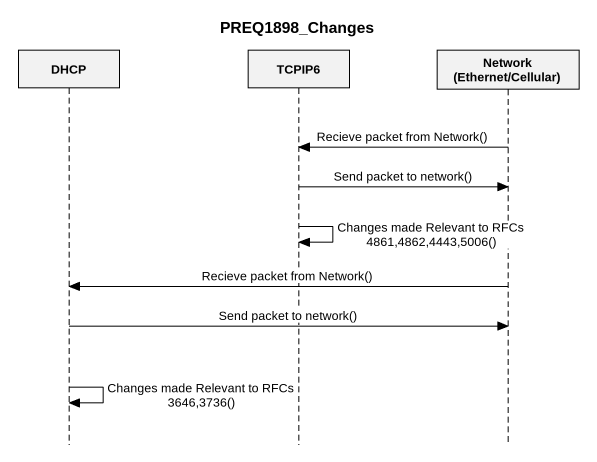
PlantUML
@startuml
title PREQ1898_Changes
hide footbox
participant DHCP
participant TCPIP6
participant "Network (Ethernet/Cellular)" as Network_Ethernet_Cellular

Network_Ethernet_Cellular -> TCPIP6 : Recieve packet from Network()
TCPIP6 -> Network_Ethernet_Cellular : Send packet to network()
TCPIP6 -> TCPIP6 : Changes made Relevant to RFCs 4861,4862,4443,5006()
Network_Ethernet_Cellular -> DHCP : Recieve packet from Network()
DHCP -> Network_Ethernet_Cellular : Send packet to network()
DHCP -> DHCP : Changes made Relevant to RFCs 3646,3736()
@enduml
